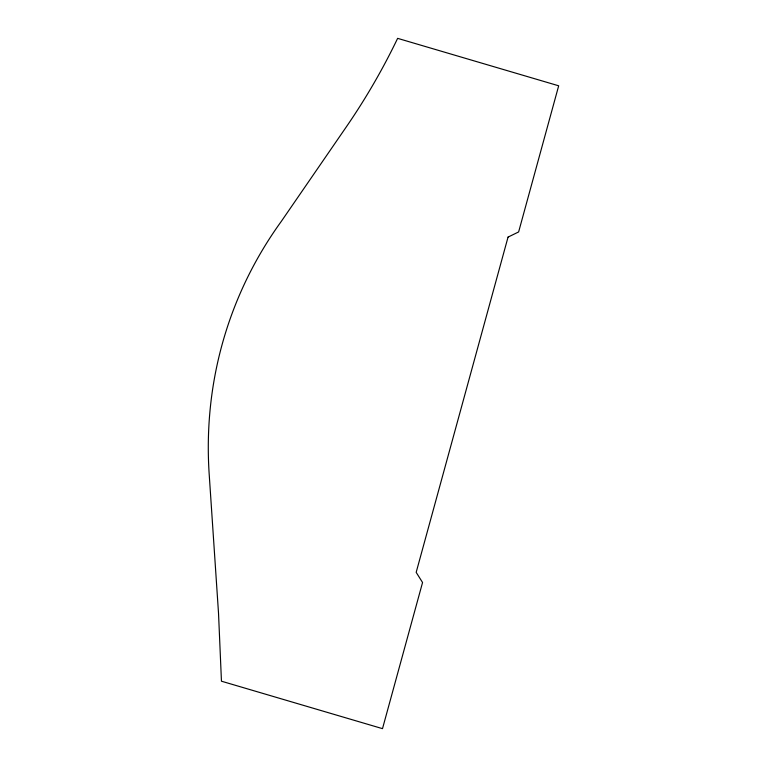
<?xml version="1.0" encoding="UTF-8"?>
<svg xmlns="http://www.w3.org/2000/svg" width="767" height="767" viewBox="0 0 767 767"><rect width="100%" height="100%" fill="white"/><g stroke="black" fill="none" stroke-linecap="round" stroke-linejoin="round"><path stroke-width="1.15" d="M508.051 237.099L416.174 572.355L422.559 582.508L382.503 728.65L221.452 681.201L218.518 613.188L209.19 474.217A474.773 425.627 20.9 0 1 281.336 221.337L346.32 126.881A815.657 731.219 20.9 0 0 397.632 38.35L558.683 85.799L518.626 231.941L508.051 237.099"/></g></svg>
